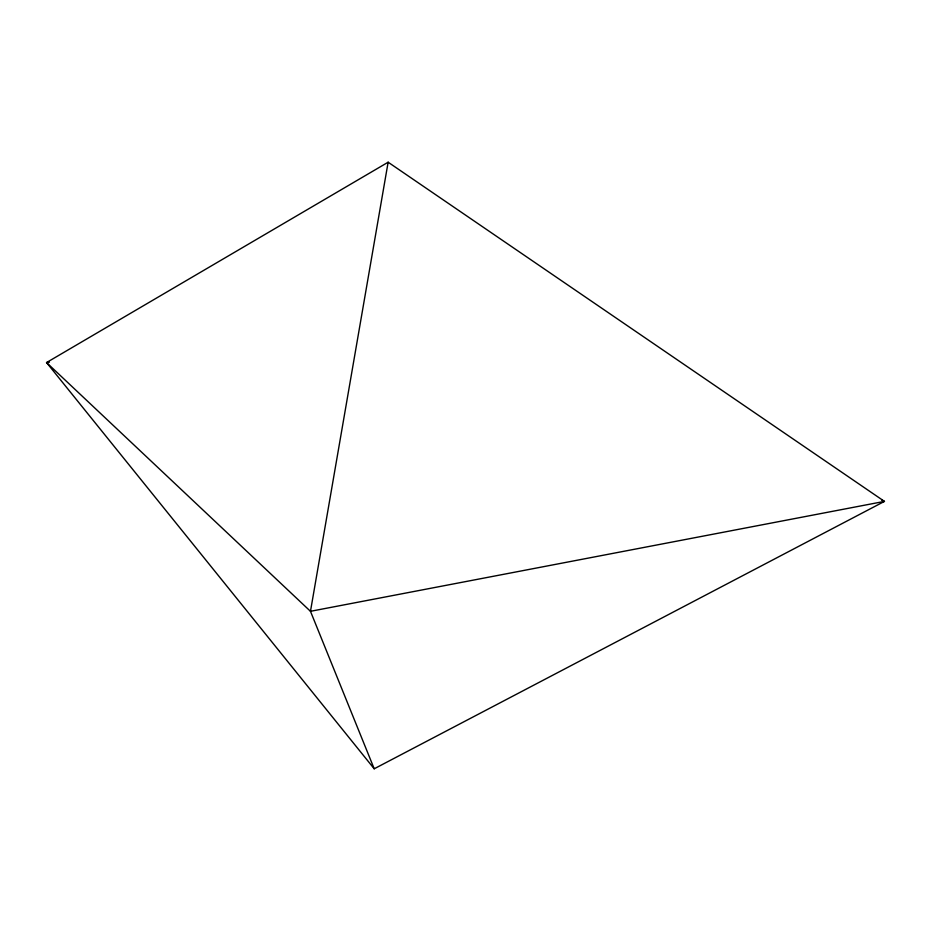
<?xml version="1.0" encoding="UTF-8"?>
<svg xmlns="http://www.w3.org/2000/svg" width="931" height="931" viewBox="0 0 931 931"><rect width="100%" height="100%" fill="white"/><g stroke="black" fill="none" stroke-linecap="round" stroke-linejoin="round"><path stroke-width="1.4" d="M388.134 162.215L310.477 611.306L374.204 768.785L884.45 501.39L388.134 162.215L46.55 362.555L374.204 768.785M49.424 362.159L46.55 362.555L310.477 611.306L884.45 501.39L881.797 500.203"/></g></svg>
